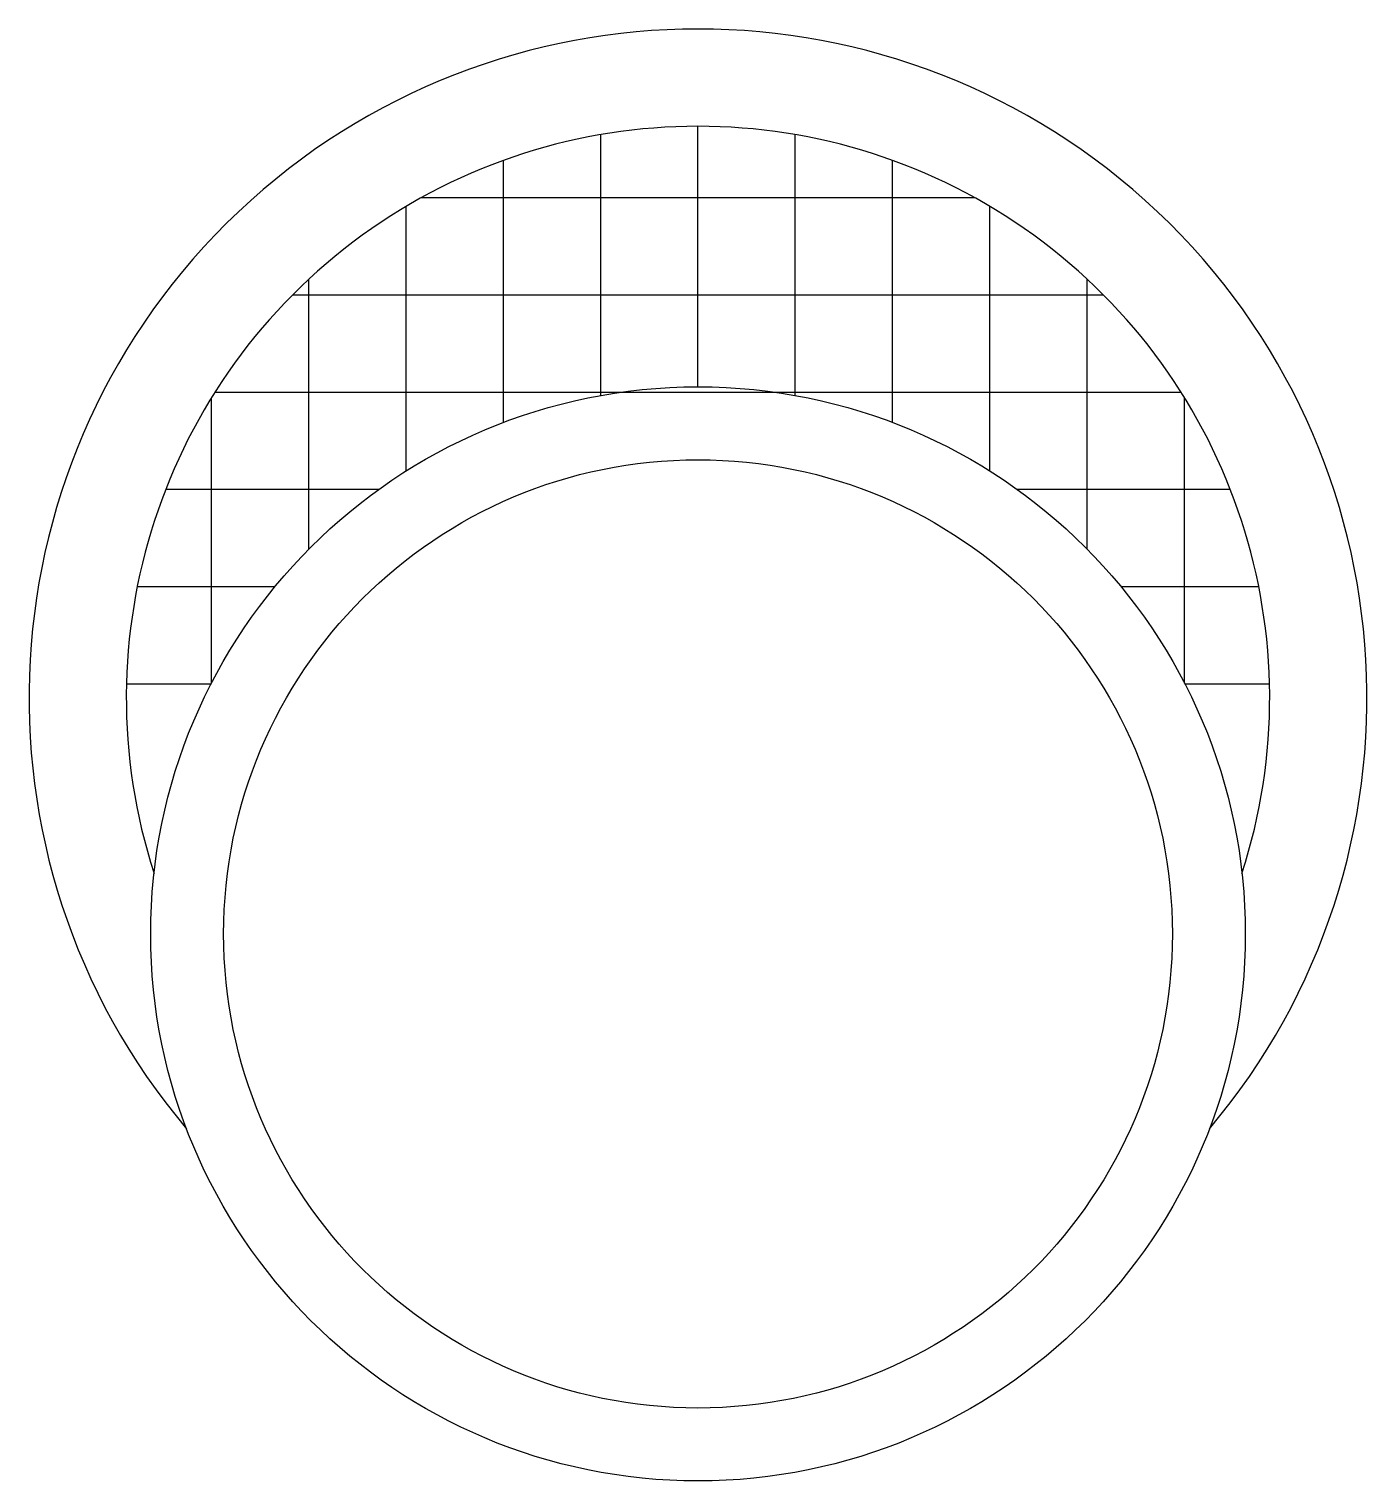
# Model space of a CAD drawing. Extents: x 7.376 to 7.926, y 33.269 to 33.866.
import ezdxf

# ---------------------------------------------------------------- set-up
doc = ezdxf.new("R2010")
doc.units = 0
doc.header["$MEASUREMENT"] = 0
doc.layers.add('A-MOBILIA', color=2, linetype='CONTINUOUS')
doc.layers.add('ESC50', color=1, linetype='CONTINUOUS')

msp = doc.modelspace()

# ---------------------------------------------------------------- linework, layer by layer
at = {"layer": 'A-MOBILIA'}
for radius in [0.225, 0.195]:
    msp.add_circle((7.65079, 33.49389), radius, dxfattribs=at)
for radius, start, end in [(0.275, 319.86644, 220.13356), (0.235, 342.09585, 197.90415)]:
    msp.add_arc((7.65079, 33.59102), radius, start, end, dxfattribs=at)
at = {"layer": 'ESC50'}
for p, q in [((7.61079, 33.71531), (7.61079, 33.82259)), ((7.65079, 33.71889), (7.65079, 33.82602)), ((7.69079, 33.71531), (7.69079, 33.82259)), ((7.57079, 33.70419), (7.57079, 33.81199)), ((7.73079, 33.70419), (7.73079, 33.81199)), ((7.53079, 33.68422), (7.53079, 33.79308)), ((7.53718, 33.79674), (7.7644, 33.79674)), ((7.77079, 33.68422), (7.77079, 33.79308)), ((7.49079, 33.65209), (7.49079, 33.76314)), ((7.81079, 33.65209), (7.81079, 33.76314)), ((7.48417, 33.75674), (7.81742, 33.75674)), ((7.45079, 33.59697), (7.45079, 33.71441)), ((7.45224, 33.71674), (7.84934, 33.71674)), ((7.85079, 33.59697), (7.85079, 33.71441)), ((7.43198, 33.67674), (7.51967, 33.67674)), ((7.78191, 33.67674), (7.8696, 33.67674)), ((7.42028, 33.63674), (7.47695, 33.63674)), ((7.82463, 33.63674), (7.8813, 33.63674)), ((7.41586, 33.59674), (7.45067, 33.59674)), ((7.85091, 33.59674), (7.88572, 33.59674))]:
    msp.add_line(p, q, dxfattribs=at)

doc.saveas('drawing.dxf')
